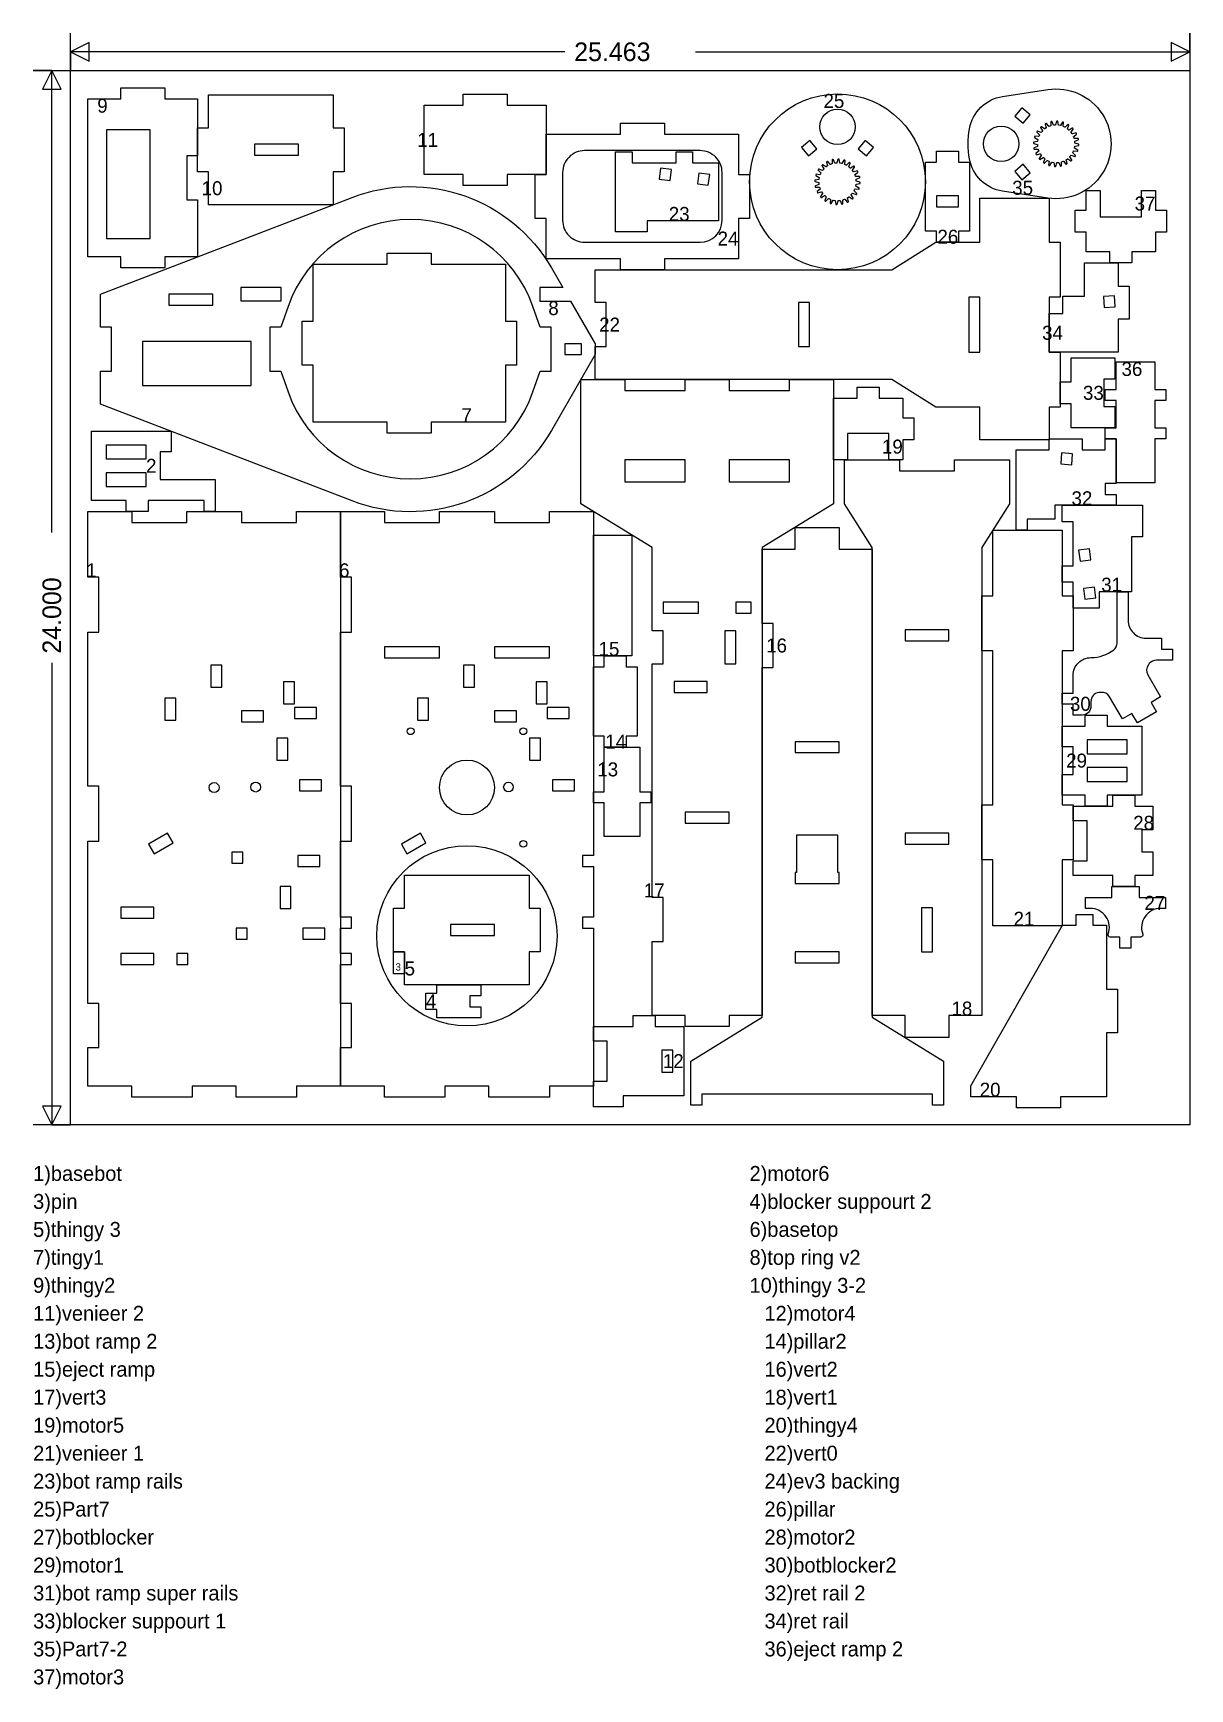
# Model space of a CAD drawing. Extents: x -0.8 to 25.5, y -12.8 to 24.8.
import ezdxf

# ---------------------------------------------------------------- set-up
doc = ezdxf.new("R2010")
doc.units = 0
doc.layers.get('0').update_dxf_attribs({"color": 1, "linetype": 'CONTINUOUS'})
doc.layers.add('251', color=251, linetype='CONTINUOUS')

msp = doc.modelspace()

# ---------------------------------------------------------------- linework, layer by layer
at = {"color": 7}
for points in [[(0.3937, 23.3563), (1.1437, 23.3563), (1.1437, 23.6063), (2.1437, 23.6063), (2.1437, 23.3563), (2.8937, 23.3563), (2.8937, 22.0563), (2.6437, 22.0563), (2.6437, 21.0563), (2.8937, 21.0563), (2.8937, 19.7563), (2.1437, 19.7563), (2.1437, 19.5063), (1.1437, 19.5063), (1.1437, 19.7563), (0.3937, 19.7563)], [(3.1437, 20.9442), (3.1437, 21.6942), (2.8937, 21.6942), (2.8937, 22.6942), (3.1437, 22.6942), (3.1437, 23.4442), (5.9783, 23.4442), (5.9783, 22.6942), (6.2283, 22.6942), (6.2283, 21.6942), (5.9783, 21.6942), (5.9783, 20.9442)], [(8.0484, 21.6317), (8.0484, 23.2065), (8.9341, 23.2065), (8.9341, 23.4565), (9.9341, 23.4565), (9.9341, 23.2065), (10.8198, 23.2065), (10.8198, 21.6317), (9.9341, 21.6317), (9.9341, 21.3817), (8.9341, 21.3817), (8.9341, 21.6317)], [(21.4791, 22.9567), (21.6706, 22.796), (21.8313, 22.9876), (21.6398, 23.1483)], [(1.8129, 22.6513), (0.8209, 22.6513), (0.8209, 20.178), (1.8129, 20.178)], [(15.1978, 20.6317), (15.1978, 19.7144), (13.5088, 19.7144), (13.5088, 19.4644), (12.5088, 19.4644), (12.5088, 19.7144), (10.8198, 19.7144), (10.8198, 20.6317), (10.5698, 20.6317), (10.5698, 21.6317), (10.8198, 21.6317), (10.8198, 22.549), (12.5088, 22.549), (12.5088, 22.799), (13.5088, 22.799), (13.5088, 22.549), (15.1978, 22.549), (15.1978, 21.6317), (15.4478, 21.6317), (15.4478, 20.6317)], [(5.186, 22.0692), (5.186, 22.3192), (4.186, 22.3192), (4.186, 22.0692)], [(16.6289, 22.2458), (16.7896, 22.0543), (16.9811, 22.215), (16.8204, 22.4065)], [(18.2667, 22.2458), (18.0752, 22.4065), (17.9145, 22.215), (18.106, 22.0543)], [(14.7413, 20.5743), (13.1163, 20.5743), (13.1163, 20.3233), (12.4007, 20.3233), (12.4007, 22.1481), (12.7757, 22.1481), (12.7757, 21.8981), (13.7757, 21.8981), (13.7757, 22.1481), (14.1507, 22.1481), (14.1507, 21.8981), (14.7413, 21.8981)], [(20.1978, 20.3394), (20.1978, 20.0894), (19.6978, 20.0894), (19.6978, 20.3394), (19.4478, 20.3394), (19.4478, 21.9142), (19.6978, 21.9142), (19.6978, 22.1642), (20.1978, 22.1642), (20.1978, 21.9142), (20.4478, 21.9142), (20.4478, 20.3394)], [(21.8313, 21.6712), (21.6706, 21.8627), (21.4791, 21.702), (21.6398, 21.5105)], [(13.6721, 21.7424), (13.4241, 21.7736), (13.3929, 21.5255), (13.641, 21.4944)], [(14.5403, 21.6334), (14.2923, 21.6646), (14.2611, 21.4165), (14.5092, 21.3854)], [(19.6978, 21.1465), (19.6978, 20.8965), (20.1978, 20.8965), (20.1978, 21.1465)], [(24.3656, 20.6711), (24.3656, 21.2695), (24.6805, 21.2695), (24.6805, 20.8187), (24.9305, 20.8187), (24.9305, 20.3187), (24.6805, 20.3187), (24.6805, 19.8679), (24.1431, 19.8679), (24.1431, 19.6179), (23.6432, 19.6179), (23.6432, 19.8679), (23.1057, 19.8679), (23.1057, 20.3187), (22.8557, 20.3187), (22.8557, 20.8187), (23.1057, 20.8187), (23.1057, 21.2695), (23.4207, 21.2695), (23.4207, 20.6711)], [(12.1858, 17.7144), (12.1858, 18.7144), (11.9358, 18.7144), (11.9358, 19.4644), (18.6858, 19.4644), (19.6858, 20.0894), (20.6858, 20.0894), (20.6858, 21.0894), (22.2606, 21.0894), (22.2606, 20.0894), (22.5106, 20.0894), (22.5106, 18.8394), (22.2606, 18.8394), (22.2606, 17.5894), (22.5106, 17.5894), (22.5106, 16.3394), (22.2606, 16.3394), (22.2606, 15.5894), (20.6858, 15.5894), (20.6858, 16.3394), (19.6858, 16.3394), (18.6858, 16.9644), (11.9358, 16.9644), (11.9358, 17.7144)], [(9.8966, 15.9926), (8.2076, 15.9926), (8.2076, 15.7426), (7.2076, 15.7426), (7.2076, 15.9926), (5.5186, 15.9926), (5.5186, 17.2926), (5.2686, 17.2926), (5.2686, 18.2926), (5.5186, 18.2926), (5.5186, 19.5926), (7.2076, 19.5926), (7.2076, 19.8426), (8.2076, 19.8426), (8.2076, 19.5926), (9.8966, 19.5926), (9.8966, 18.2926), (10.1466, 18.2926), (10.1466, 17.2926), (9.8966, 17.2926)], [(22.2606, 17.5894), (22.2606, 18.4672), (22.5736, 18.4672), (22.5736, 18.8609), (23.0677, 18.8609), (23.0677, 19.6179), (23.8354, 19.6179), (23.8354, 19.0894), (24.0854, 19.0894), (24.0854, 18.3394), (23.8354, 18.3394), (23.8354, 17.5894)], [(3.2358, 18.9061), (2.2358, 18.9061), (2.2358, 18.6561), (3.2358, 18.6561)], [(3.8749, 19.0606), (3.8749, 18.7535), (4.7962, 18.7535), (4.7962, 19.0606)], [(23.747, 18.8705), (23.4976, 18.8531), (23.5151, 18.6037), (23.7645, 18.6211)], [(16.8138, 17.7144), (16.8138, 18.7144), (16.5638, 18.7144), (16.5638, 17.7144)], [(20.6858, 17.5894), (20.6858, 18.8394), (20.4358, 18.8394), (20.4358, 17.5894)], [(1.6386, 16.8292), (4.1141, 16.8292), (4.1141, 17.8309), (1.6386, 17.8309)], [(11.6233, 17.7811), (11.2483, 17.7811), (11.2483, 17.5311), (11.6233, 17.5311)], [(23.5086, 16.9751), (23.5086, 16.3501), (23.7586, 16.3501), (23.7586, 15.8644), (22.7606, 15.8644), (22.7606, 16.4126), (22.5106, 16.4126), (22.5106, 16.9126), (22.7606, 16.9126), (22.7606, 17.4609), (23.7586, 17.4609), (23.7586, 16.9751)], [(23.7891, 17.3644), (24.6641, 17.3644), (24.6641, 16.7394), (24.9141, 16.7394), (24.9141, 16.4894), (24.6641, 16.4894), (24.6641, 15.8644), (24.9141, 15.8644), (24.9141, 15.6144), (24.6641, 15.6144), (24.6641, 14.6144), (23.7891, 14.6144), (23.7891, 15.6144), (23.5391, 15.6144), (23.5391, 15.8644), (23.7891, 15.8644), (23.7891, 16.4894), (23.5391, 16.4894), (23.5391, 16.7394), (23.7891, 16.7394)], [(13.4837, 5.1786), (13.2337, 5.1786), (13.2337, 10.4969), (13.4837, 10.4969), (13.4837, 11.2469), (13.2337, 11.2469), (13.2337, 13.1396), (11.6087, 14.1396), (11.6087, 16.9644), (12.6087, 16.9644), (12.6087, 16.7144), (13.9837, 16.7144), (13.9837, 16.9644), (14.9837, 16.9644), (14.9837, 16.7144), (16.3587, 16.7144), (16.3587, 16.9644), (17.3587, 16.9644), (17.3587, 14.1396), (15.7337, 13.1396), (15.7337, 2.4896), (14.9837, 2.4896), (14.9837, 2.2396), (13.9837, 2.2396), (13.9837, 2.4896), (13.2337, 2.4896), (13.2337, 4.1786), (13.4837, 4.1786)], [(18.6185, 15.1396), (18.6185, 15.738), (17.6737, 15.738), (17.6737, 15.1396), (17.3587, 15.1396), (17.3587, 16.5412), (17.8961, 16.5412), (17.8961, 16.7912), (18.3961, 16.7912), (18.3961, 16.5412), (18.9335, 16.5412), (18.9335, 16.0904), (19.1835, 16.0904), (19.1835, 15.5904), (18.9335, 15.5904), (18.9335, 15.1396)], [(2.0382, 15.3166), (2.0382, 14.6867), (3.2882, 14.6867), (3.2882, 13.9642), (3.0382, 13.9642), (3.0382, 14.2142), (1.7665, 14.2142), (1.7665, 13.9642), (1.2665, 13.9642), (1.2665, 14.2142), (0.4791, 14.2142), (0.4791, 15.789), (2.2882, 15.789), (2.2882, 15.3166)], [(0.8098, 15.4741), (0.8098, 15.1591), (1.7232, 15.1591), (1.7232, 15.4741)], [(23.7891, 14.1026), (22.3884, 14.1026), (22.3884, 13.7896), (21.7606, 13.7896), (21.7606, 13.5396), (21.5106, 13.5396), (21.5106, 15.3644), (22.2606, 15.3644), (22.2606, 15.6144), (23.0106, 15.6144), (23.0106, 15.3644), (23.5391, 15.3644), (23.5391, 15.6144), (23.7891, 15.6144), (23.7891, 14.5967), (23.5391, 14.5967), (23.5391, 14.3467), (23.7891, 14.3467)], [(12.6087, 15.1396), (12.6087, 14.6396), (13.9837, 14.6396), (13.9837, 15.1396)], [(14.9837, 15.1396), (14.9837, 14.6396), (16.3587, 14.6396), (16.3587, 15.1396)], [(20.7337, 2.4896), (19.9837, 2.4896), (19.9837, 1.9896), (18.9837, 1.9896), (18.9837, 2.4896), (18.2337, 2.4896), (18.2337, 13.1396), (17.6087, 14.1396), (17.6087, 15.1396), (18.8587, 15.1396), (18.8587, 14.8896), (20.1087, 14.8896), (20.1087, 15.1396), (21.3587, 15.1396), (21.3587, 14.1396), (20.7337, 13.1396)], [(22.7743, 15.0266), (22.7917, 15.276), (22.5423, 15.2935), (22.5249, 15.0441)], [(0.8098, 14.5292), (1.7232, 14.5292), (1.7232, 14.8441), (0.8098, 14.8441)], [(0.6437, 12.4642), (0.3937, 12.4642), (0.3937, 13.9642), (1.3937, 13.9642), (1.3937, 13.7142), (2.6437, 13.7142), (2.6437, 13.9642), (3.8937, 13.9642), (3.8937, 13.7142), (5.1437, 13.7142), (5.1437, 13.9642), (6.1437, 13.9642), (6.1437, 0.8796), (5.1437, 0.8796), (5.1437, 0.6296), (3.7687, 0.6296), (3.7687, 0.8796), (2.7687, 0.8796), (2.7687, 0.6296), (1.3937, 0.6296), (1.3937, 0.8796), (0.3937, 0.8796), (0.3937, 1.7653), (0.6437, 1.7653), (0.6437, 2.7653), (0.3937, 2.7653), (0.3937, 6.4581), (0.6437, 6.4581), (0.6437, 7.7081), (0.3937, 7.7081), (0.3937, 11.2142), (0.6437, 11.2142)], [(6.3937, 12.4642), (6.1437, 12.4642), (6.1437, 13.9642), (7.1437, 13.9642), (7.1437, 13.7142), (8.3937, 13.7142), (8.3937, 13.9642), (9.6437, 13.9642), (9.6437, 13.7142), (10.8937, 13.7142), (10.8937, 13.9642), (11.8937, 13.9642), (11.8937, 6.1294), (11.6437, 6.1294), (11.6437, 5.8794), (11.8937, 5.8794), (11.8937, 4.7296), (11.6437, 4.7296), (11.6437, 4.4796), (11.8937, 4.4796), (11.8937, 0.8796), (10.8937, 0.8796), (10.8937, 0.6296), (9.5187, 0.6296), (9.5187, 0.8796), (8.5187, 0.8796), (8.5187, 0.6296), (7.1437, 0.6296), (7.1437, 0.8796), (6.1437, 0.8796), (6.1437, 1.7653), (6.3937, 1.7653), (6.3937, 2.7653), (6.1437, 2.7653), (6.1437, 3.651), (6.3937, 3.651), (6.3937, 3.901), (6.1437, 3.901), (6.1437, 4.4796), (6.3937, 4.4796), (6.3937, 4.7296), (6.1437, 4.7296), (6.1437, 6.4581), (6.3937, 6.4581), (6.3937, 7.7081), (6.1437, 7.7081), (6.1437, 11.2142), (6.3937, 11.2142)], [(24.1323, 12.137), (23.3991, 12.137), (23.3991, 11.762), (22.8085, 11.762), (22.8085, 12.3526), (22.5585, 12.3526), (22.5585, 12.7276), (22.8085, 12.7276), (22.8085, 13.7276), (22.5585, 13.7276), (22.5585, 14.1026), (24.3833, 14.1026), (24.3833, 13.387), (24.1323, 13.387)], [(15.9837, 10.4122), (15.9837, 11.4122), (15.7337, 11.4122), (15.7337, 13.1011), (16.4837, 13.1011), (16.4837, 13.6011), (17.4837, 13.6011), (17.4837, 13.1011), (18.2337, 13.1011), (18.2337, 2.4511), (19.8587, 1.4511), (19.8587, 0.4511), (19.6087, 0.4511), (19.6087, 0.7011), (14.3587, 0.7011), (14.3587, 0.4511), (14.1087, 0.4511), (14.1087, 1.4511), (15.7337, 2.4511), (15.7337, 10.4122)], [(12.7687, 10.6758), (11.8937, 10.6758), (11.8937, 13.4258), (12.7687, 13.4258)], [(22.5585, 4.5335), (20.9837, 4.5335), (20.9837, 6.0335), (20.7337, 6.0335), (20.7337, 7.2835), (20.9837, 7.2835), (20.9837, 10.7896), (20.7337, 10.7896), (20.7337, 12.0396), (20.9837, 12.0396), (20.9837, 13.5396), (22.5585, 13.5396), (22.5585, 12.0396), (22.8085, 12.0396), (22.8085, 10.7896), (22.5585, 10.7896), (22.5585, 7.2835), (22.8085, 7.2835), (22.8085, 6.0335), (22.5585, 6.0335)], [(23.1811, 13.1104), (22.9331, 13.0792), (22.9642, 12.8312), (23.2122, 12.8623)], [(23.2901, 12.2422), (23.042, 12.211), (23.0732, 11.963), (23.3212, 11.9941)], [(14.2869, 11.6514), (14.2869, 11.9014), (13.4837, 11.9014), (13.4837, 11.6514)], [(15.1353, 11.9014), (15.1353, 11.6514), (15.4837, 11.6514), (15.4837, 11.9014)], [(14.8853, 11.2469), (14.8853, 10.4969), (15.1353, 10.4969), (15.1353, 11.2469)], [(18.9837, 11.2675), (18.9837, 11.0175), (19.9837, 11.0175), (19.9837, 11.2675)], [(8.3937, 10.8796), (7.1437, 10.8796), (7.1437, 10.6296), (8.3937, 10.6296)], [(10.8937, 10.8796), (9.6437, 10.8796), (9.6437, 10.6296), (10.8937, 10.6296)], [(12.6437, 8.8509), (12.6437, 8.6009), (12.1437, 8.6009), (12.1437, 8.8509), (11.8937, 8.8509), (11.8937, 10.4258), (12.1437, 10.4258), (12.1437, 10.6758), (12.6437, 10.6758), (12.6437, 10.4258), (12.8937, 10.4258), (12.8937, 8.8509)], [(3.4419, 10.465), (3.1919, 10.465), (3.1919, 9.965), (3.4419, 9.965)], [(9.1919, 10.465), (8.9419, 10.465), (8.9419, 9.965), (9.1919, 9.965)], [(4.8435, 9.5821), (5.0935, 9.5821), (5.0935, 10.0821), (4.8435, 10.0821)], [(10.5935, 9.5821), (10.8435, 9.5821), (10.8435, 10.0821), (10.5935, 10.0821)], [(13.7337, 10.0923), (13.7337, 9.8424), (14.4837, 9.8424), (14.4837, 10.0923)], [(2.3937, 9.7142), (2.1437, 9.7142), (2.1437, 9.2142), (2.3937, 9.2142)], [(4.3927, 9.4276), (3.8927, 9.4276), (3.8927, 9.1776), (4.3927, 9.1776)], [(5.0963, 9.5044), (5.0963, 9.2544), (5.5963, 9.2544), (5.5963, 9.5044)], [(8.1437, 9.7142), (7.8937, 9.7142), (7.8937, 9.2142), (8.1437, 9.2142)], [(10.1427, 9.4276), (9.6427, 9.4276), (9.6427, 9.1776), (10.1427, 9.1776)], [(11.3463, 9.5044), (10.8463, 9.5044), (10.8463, 9.2544), (11.3463, 9.2544)], [(22.8085, 7.9776), (22.8085, 8.6075), (22.5585, 8.6075), (22.5585, 9.0799), (23.0802, 9.0799), (23.0802, 9.3299), (23.5802, 9.3299), (23.5802, 9.0799), (24.3676, 9.0799), (24.3676, 7.5051), (23.5802, 7.5051), (23.5802, 7.2551), (23.0802, 7.2551), (23.0802, 7.5051), (22.5585, 7.5051), (22.5585, 7.9776)], [(4.6917, 8.3036), (4.9417, 8.3036), (4.9417, 8.8036), (4.6917, 8.8036)], [(10.6917, 8.8036), (10.4417, 8.8036), (10.4417, 8.3036), (10.6917, 8.3036)], [(17.4837, 8.7232), (16.4837, 8.7232), (16.4837, 8.4732), (17.4837, 8.4732)], [(24.0369, 8.45), (24.0369, 8.765), (23.1235, 8.765), (23.1235, 8.45)], [(12.1437, 7.5842), (12.1437, 8.6009), (12.9508, 8.6009), (12.9508, 7.5842), (13.2008, 7.5842), (13.2008, 7.3342), (12.9508, 7.3342), (12.9508, 6.5675), (12.1437, 6.5675), (12.1437, 7.3342), (11.8937, 7.3342), (11.8937, 7.5842)], [(23.1235, 7.8201), (24.0369, 7.8201), (24.0369, 8.1351), (23.1235, 8.1351)], [(5.7134, 7.8528), (5.2134, 7.8528), (5.2134, 7.6028), (5.7134, 7.6028)], [(11.4634, 7.8528), (10.9634, 7.8528), (10.9634, 7.6028), (11.4634, 7.6028)], [(24.6176, 6.7177), (24.3676, 6.7177), (24.3676, 6.2177), (24.6176, 6.2177), (24.6176, 5.6803), (24.213, 5.6803), (24.213, 5.4303), (23.713, 5.4303), (23.713, 5.6803), (22.8085, 5.6803), (22.8085, 6.011), (23.1235, 6.011), (23.1235, 6.9244), (22.8085, 6.9244), (22.8085, 7.2551), (23.713, 7.2551), (23.713, 7.5051), (24.213, 7.5051), (24.213, 7.2551), (24.6176, 7.2551)], [(13.9837, 7.1175), (13.9837, 6.8675), (14.9837, 6.8675), (14.9837, 7.1175)], [(2.2102, 6.6379), (1.7772, 6.3879), (1.9022, 6.1714), (2.3352, 6.4214)], [(7.5272, 6.3879), (7.6522, 6.1714), (8.0852, 6.4214), (7.9602, 6.6379)], [(17.4837, 5.7484), (17.4561, 5.7484), (17.4561, 6.5988), (16.5113, 6.5988), (16.5113, 5.7484), (16.4837, 5.7484), (16.4837, 5.4984), (17.4837, 5.4984)], [(18.9837, 6.6396), (18.9837, 6.3896), (19.9837, 6.3896), (19.9837, 6.6396)], [(3.6722, 5.9581), (3.9222, 5.9581), (3.9222, 6.2081), (3.6722, 6.2081)], [(5.1713, 5.8794), (5.6713, 5.8794), (5.6713, 6.1294), (5.1713, 6.1294)], [(7.6014, 3.1876), (7.6014, 3.9376), (7.3514, 3.9376), (7.3514, 4.9376), (7.6014, 4.9376), (7.6014, 5.6876), (10.436, 5.6876), (10.436, 4.9376), (10.686, 4.9376), (10.686, 3.9376), (10.436, 3.9376), (10.436, 3.1876)], [(4.7667, 4.9286), (5.0167, 4.9286), (5.0167, 5.4286), (4.7667, 5.4286)], [(1.8937, 4.9581), (1.1437, 4.9581), (1.1437, 4.7081), (1.8937, 4.7081)], [(19.6087, 3.9396), (19.6087, 4.9396), (19.3587, 4.9396), (19.3587, 3.9396)], [(9.6437, 4.3126), (9.6437, 4.5626), (8.6437, 4.5626), (8.6437, 4.3126)], [(21.522, 0.6437), (20.4797, 0.6437), (20.4797, 0.8937), (22.5643, 4.5437), (22.8768, 4.5437), (22.8768, 4.7937), (23.2518, 4.7937), (23.2518, 4.5437), (23.5643, 4.5437), (23.5643, 3.0937), (23.8143, 3.0937), (23.8143, 2.0937), (23.5643, 2.0937), (23.5643, 0.6437), (22.522, 0.6437), (22.522, 0.3937), (21.522, 0.3937)], [(4.0167, 4.4778), (3.7667, 4.4778), (3.7667, 4.2278), (4.0167, 4.2278)], [(5.2884, 4.2278), (5.7884, 4.2278), (5.7884, 4.4778), (5.2884, 4.4778)], [(1.1437, 3.651), (1.8937, 3.651), (1.8937, 3.901), (1.1437, 3.901)], [(2.4222, 3.651), (2.6722, 3.651), (2.6722, 3.901), (2.4222, 3.901)], [(7.6014, 3.4376), (7.3514, 3.4376), (7.3514, 3.9376), (7.6014, 3.9376)], [(17.4837, 3.9393), (16.4837, 3.9393), (16.4837, 3.6893), (17.4837, 3.6893)], [(8.0856, 2.6251), (8.0856, 3.0001), (8.3356, 3.0001), (8.3356, 3.1876), (9.3336, 3.1876), (9.3336, 2.9376), (9.0836, 2.9376), (9.0836, 2.6876), (9.3336, 2.6876), (9.3336, 2.4376), (8.3356, 2.4376), (8.3356, 2.6251)], [(13.9528, 2.2396), (13.9528, 0.6648), (12.5758, 0.6648), (12.5758, 0.4148), (11.8937, 0.4148), (11.8937, 0.9955), (12.2087, 0.9955), (12.2087, 1.9089), (11.8937, 1.9089), (11.8937, 2.2396), (12.7982, 2.2396), (12.7982, 2.4896), (13.2982, 2.4896), (13.2982, 2.2396)], [(13.4528, 1.2022), (13.7028, 1.2022), (13.7028, 1.7022), (13.4528, 1.7022)]]:
    msp.add_lwpolyline(points, close=True, dxfattribs=at)
for points in [[(22.2325, 21.0937), (21.2017, 21.2511, -0.3222538), (20.4508, 21.9865, -0.0863528), (20.4508, 22.6722, -0.3222542), (21.2017, 23.4076), (22.2325, 23.565, -1.1642956), (22.2325, 21.0937)], [(22.7645, 21.9418), (22.774, 21.9504, 0.3175736), (22.7763, 21.9615), (22.7353, 22.0325, -0.371825), (22.7356, 22.0402), (22.7582, 22.0669, -0.3716902), (22.7658, 22.0684), (22.8425, 22.0397, 0.317521), (22.8531, 22.0439), (22.86, 22.0546, 0.3174833), (22.8594, 22.0659), (22.8015, 22.1239, -0.3719768), (22.7998, 22.1314), (22.8147, 22.163, -0.3716394), (22.8216, 22.1665), (22.9031, 22.1586, 0.317526), (22.9123, 22.1654), (22.9162, 22.1775, 0.3175216), (22.9127, 22.1883), (22.8417, 22.2293, -0.371729), (22.8381, 22.2361), (22.8443, 22.2705, -0.3717752), (22.8501, 22.2757), (22.9309, 22.2892, 0.317573), (22.938, 22.298), (22.9386, 22.3108, 0.3174468), (22.9324, 22.3203), (22.8533, 22.3415, -0.3717337), (22.848, 22.3472), (22.8451, 22.3821, -0.3718392), (22.8494, 22.3885), (22.9239, 22.4225, 0.3175688), (22.9285, 22.4329), (22.9258, 22.4453, 0.3175493), (22.9173, 22.4529), (22.8354, 22.4529, -0.3718385), (22.8289, 22.457), (22.817, 22.49, -0.3718205), (22.8195, 22.4973), (22.8827, 22.5494, 0.317523), (22.8844, 22.5606), (22.8786, 22.572, 0.317491), (22.8684, 22.5771), (22.7893, 22.5559, -0.3715793), (22.7819, 22.5582), (22.762, 22.5869, -0.3718517), (22.7624, 22.5947), (22.81, 22.6613, 0.3176334), (22.8088, 22.6726), (22.8002, 22.6821, 0.3175247), (22.7891, 22.6844), (22.7181, 22.6435, -0.3718296), (22.7104, 22.6438), (22.6837, 22.6664, -0.3717034), (22.6822, 22.6739), (22.7109, 22.7507, 0.3175838), (22.7067, 22.7612), (22.696, 22.7682, 0.3175117), (22.6846, 22.7675), (22.6267, 22.7096, -0.371833), (22.6192, 22.7079), (22.5875, 22.7228, -0.3719207), (22.5841, 22.7297), (22.592, 22.8113, 0.317526), (22.5852, 22.8204), (22.5731, 22.8243, 0.3174395), (22.5623, 22.8208), (22.5213, 22.7498, -0.3715669), (22.5145, 22.7462), (22.48, 22.7525, -0.3716855), (22.4749, 22.7582), (22.4614, 22.839, 0.3174833), (22.4525, 22.8461), (22.4398, 22.8467, 0.3174964), (22.4303, 22.8405), (22.4091, 22.7614, -0.3719916), (22.4034, 22.7562), (22.3685, 22.7533, -0.3719025), (22.3621, 22.7575), (22.3281, 22.8321, 0.3175581), (22.3177, 22.8366), (22.3052, 22.8339, 0.3175035), (22.2977, 22.8255), (22.2977, 22.7435, -0.3717369), (22.2935, 22.737), (22.2606, 22.7252, -0.3717066), (22.2533, 22.7276), (22.2012, 22.7908, 0.3174621), (22.19, 22.7926), (22.1786, 22.7867, 0.317491), (22.1735, 22.7766), (22.1947, 22.6974, -0.3717732), (22.1924, 22.6901), (22.1636, 22.6701, -0.3716679), (22.1559, 22.6706), (22.0893, 22.7182, 0.3175368), (22.078, 22.7169), (22.0685, 22.7083, 0.3175736), (22.0662, 22.6972), (22.1071, 22.6263, -0.3719496), (22.1068, 22.6185), (22.0842, 22.5918, -0.3717762), (22.0767, 22.5903), (21.9999, 22.619, 0.3174247), (21.9894, 22.6149), (21.9824, 22.6041, 0.3175117), (21.9831, 22.5928), (22.041, 22.5348, -0.3718956), (22.0427, 22.5273), (22.0278, 22.4957, -0.3717819), (22.0209, 22.4922), (21.9393, 22.5001, 0.317526), (21.9302, 22.4934), (21.9263, 22.4812, 0.3174395), (21.9298, 22.4704), (22.0008, 22.4294, -0.3718352), (22.0044, 22.4226), (21.9981, 22.3882, -0.3716841), (21.9924, 22.383), (21.9116, 22.3695, 0.3174833), (21.9045, 22.3607), (21.9038, 22.3479, 0.3175497), (21.91, 22.3384), (21.9892, 22.3172, -0.3717337), (21.9944, 22.3115), (21.9973, 22.2767, -0.3719025), (21.9931, 22.2702), (21.9185, 22.2363, 0.3175688), (21.914, 22.2259), (21.9167, 22.2134, 0.3175153), (21.9251, 22.2058), (22.0071, 22.2058, -0.3718146), (22.0136, 22.2017), (22.0254, 22.1687, -0.3717066), (22.023, 22.1614), (21.9597, 22.1093, 0.3174621), (21.958, 22.0981), (21.9639, 22.0867, 0.3174439), (21.974, 22.0816), (22.0532, 22.1028, -0.3717662), (22.0605, 22.1005), (22.0805, 22.0718, -0.3717877), (22.08, 22.0641), (22.0324, 21.9974, 0.3174969), (22.0337, 21.9861), (22.0423, 21.9766, 0.3176212), (22.0534, 21.9743), (22.1243, 22.0153, -0.371825), (22.132, 22.015), (22.1588, 21.9924, -0.3718322), (22.1603, 21.9848), (22.1316, 21.9081, 0.3175911), (22.1357, 21.8975), (22.1465, 21.8906, 0.3175448), (22.1578, 21.8912), (22.2158, 21.9491, -0.3716614), (22.2233, 21.9508), (22.2549, 21.9359, -0.3718316), (22.2584, 21.929), (22.2505, 21.8474, 0.317526), (22.2572, 21.8383), (22.2694, 21.8344, 0.3174631), (22.2802, 21.8379), (22.3212, 21.9089, -0.3718912), (22.328, 21.9125), (22.3624, 21.9063, -0.3716841), (22.3675, 21.9005), (22.381, 21.8197, 0.3175249), (22.3899, 21.8126), (22.4027, 21.812, 0.3175853), (22.4122, 21.8182), (22.4334, 21.8973, -0.3718218), (22.4391, 21.9026), (22.4739, 21.9055, -0.371814), (22.4804, 21.9012), (22.5143, 21.8266, 0.3175935), (22.5247, 21.8221), (22.5372, 21.8248, 0.3175493), (22.5448, 21.8333), (22.5448, 21.9152, -0.3718146), (22.5489, 21.9217), (22.5818, 21.9335, -0.3718556), (22.5892, 21.9311), (22.6413, 21.8679, 0.317523), (22.6525, 21.8662), (22.6639, 21.872, 0.3174987), (22.669, 21.8821), (22.6478, 21.9613, -0.3717308), (22.6501, 21.9687), (22.6788, 21.9886, -0.3718517), (22.6865, 21.9881), (22.7532, 21.9405, 0.3174575), (22.7645, 21.9418)], [(11.6948, 20.0894), (14.3228, 20.0894, 0.414213), (14.8228, 20.5894), (14.8228, 21.674, 0.4142136), (14.3228, 22.174), (11.6948, 22.174, 0.4142147), (11.1948, 21.674), (11.1948, 20.5894, 0.4142141), (11.6948, 20.0894)], [(17.0602, 21.1211), (17.0688, 21.1117, 0.3174645), (17.0799, 21.1093), (17.1509, 21.1503, -0.371825), (17.1586, 21.15), (17.1853, 21.1274, -0.3717762), (17.1869, 21.1198), (17.1581, 21.0431, 0.3175265), (17.1623, 21.0325), (17.173, 21.0256, 0.3175414), (17.1844, 21.0262), (17.2423, 21.0842, -0.371833), (17.2498, 21.0859), (17.2815, 21.0709, -0.3716394), (17.2849, 21.064), (17.2771, 20.9825, 0.3174879), (17.2838, 20.9733), (17.296, 20.9694, 0.3175726), (17.3068, 20.973), (17.3477, 21.0439, -0.3716395), (17.3545, 21.0475), (17.389, 21.0413, -0.3717766), (17.3941, 21.0355), (17.4076, 20.9547, 0.3174962), (17.4165, 20.9476), (17.4292, 20.947, 0.3175337), (17.4388, 20.9532), (17.46, 21.0324, -0.3717305), (17.4656, 21.0376), (17.5005, 21.0405, -0.3717889), (17.5069, 21.0363), (17.5409, 20.9617, 0.3175412), (17.5513, 20.9571), (17.5638, 20.9598, 0.3174925), (17.5714, 20.9683), (17.5714, 21.0502, -0.3717369), (17.5755, 21.0568), (17.6084, 21.0686, -0.3718205), (17.6157, 21.0661), (17.6678, 21.0029, 0.3175707), (17.6791, 21.0012), (17.6904, 21.0071, 0.3175459), (17.6956, 21.0172), (17.6743, 21.0963, -0.3718866), (17.6766, 21.1037), (17.7054, 21.1236, -0.3718447), (17.7131, 21.1232), (17.7798, 21.0756, 0.3175798), (17.7911, 21.0768), (17.8005, 21.0854, 0.3175247), (17.8029, 21.0965), (17.7619, 21.1675, -0.3718915), (17.7622, 21.1752), (17.7848, 21.2019, -0.3717034), (17.7924, 21.2035), (17.8691, 21.1748, 0.3176356), (17.8797, 21.1789), (17.8866, 21.1896, 0.3175414), (17.886, 21.201), (17.828, 21.2589, -0.371833), (17.8263, 21.2664), (17.8412, 21.2981, -0.3718668), (17.8481, 21.3015), (17.9297, 21.2937, 0.317526), (17.9388, 21.3004), (17.9427, 21.3126, 0.317498), (17.9392, 21.3234), (17.8683, 21.3643, -0.371673), (17.8647, 21.3712), (17.8709, 21.4056, -0.3716079), (17.8766, 21.4107), (17.9575, 21.4242, 0.3175346), (17.9646, 21.4331), (17.9652, 21.4458, 0.3175816), (17.959, 21.4554), (17.8798, 21.4766, -0.3718255), (17.8746, 21.4822), (17.8717, 21.5171, -0.3719144), (17.8759, 21.5235), (17.9505, 21.5575, 0.3175646), (17.9551, 21.5679), (17.9523, 21.5804, 0.3175035), (17.9439, 21.588), (17.862, 21.588, -0.3717369), (17.8554, 21.5921), (17.8436, 21.625, -0.3718934), (17.846, 21.6323), (17.9093, 21.6844, 0.3175268), (17.911, 21.6957), (17.9051, 21.707, 0.3174966), (17.895, 21.7122), (17.8159, 21.691, -0.3716098), (17.8085, 21.6932), (17.7885, 21.722, -0.3719076), (17.789, 21.7297), (17.8366, 21.7964, 0.3175368), (17.8353, 21.8077), (17.8268, 21.8171, 0.3174043), (17.8156, 21.8195), (17.7447, 21.7785, -0.3718778), (17.737, 21.7788), (17.7103, 21.8014, -0.3718452), (17.7087, 21.809), (17.7374, 21.8857, 0.3175265), (17.7333, 21.8963), (17.7225, 21.9032, 0.3175117), (17.7112, 21.9026), (17.6533, 21.8446, -0.3719768), (17.6457, 21.8429), (17.6141, 21.8579, -0.3717595), (17.6106, 21.8648), (17.6185, 21.9463, 0.3174514), (17.6118, 21.9555), (17.5996, 21.9594, 0.3174713), (17.5888, 21.9558), (17.5479, 21.8849, -0.3719079), (17.541, 21.8813), (17.5066, 21.8875, -0.3716968), (17.5015, 21.8933), (17.488, 21.9741, 0.3174833), (17.4791, 21.9812), (17.4663, 21.9818, 0.3175497), (17.4568, 21.9756), (17.4356, 21.8964, -0.3716419), (17.43, 21.8912), (17.3951, 21.8883, -0.3719025), (17.3886, 21.8925), (17.3547, 21.9671, 0.3175935), (17.3443, 21.9717), (17.3318, 21.969, 0.3176022), (17.3242, 21.9605), (17.3242, 21.8786, -0.3717369), (17.3201, 21.872), (17.2872, 21.8602, -0.3717066), (17.2798, 21.8626), (17.2278, 21.9259, 0.3174621), (17.2165, 21.9276), (17.2052, 21.9217, 0.3175459), (17.2, 21.9116), (17.2212, 21.8325, -0.3718866), (17.219, 21.8251), (17.1902, 21.8052, -0.3717877), (17.1825, 21.8056), (17.1158, 21.8532, 0.3175581), (17.1045, 21.852), (17.0951, 21.8434, 0.3175609), (17.0927, 21.8322), (17.1337, 21.7613, -0.3718869), (17.1334, 21.7536), (17.1108, 21.7269, -0.3717762), (17.1032, 21.7253), (17.0265, 21.754, 0.3176135), (17.0159, 21.7499), (17.009, 21.7392, 0.3175765), (17.0096, 21.7278), (17.0675, 21.6699, -0.3719768), (17.0693, 21.6624), (17.0543, 21.6307, -0.3717595), (17.0474, 21.6272), (16.9659, 21.6351, 0.317526), (16.9567, 21.6284), (16.9528, 21.6162, 0.317498), (16.9564, 21.6054), (17.0273, 21.5645, -0.3718145), (17.0309, 21.5576), (17.0247, 21.5232, -0.371776), (17.0189, 21.5181), (16.9381, 21.5046, 0.3175218), (16.931, 21.4957), (16.9304, 21.4829, 0.3175497), (16.9366, 21.4734), (17.0158, 21.4522, -0.371825), (17.021, 21.4466), (17.0239, 21.4117, -0.3719144), (17.0196, 21.4053), (16.9451, 21.3713, 0.317537), (16.9405, 21.3609), (16.9432, 21.3484, 0.3175035), (16.9517, 21.3408), (17.0336, 21.3408, -0.3719055), (17.0402, 21.3367), (17.052, 21.3038, -0.3718145), (17.0495, 21.2965), (16.9863, 21.2444, 0.317466), (16.9846, 21.2331), (16.9904, 21.2218, 0.3175536), (17.0006, 21.2166), (17.0797, 21.2378, -0.3717662), (17.0871, 21.2356), (17.107, 21.2068, -0.3719146), (17.1066, 21.1991), (17.059, 21.1324, 0.3175513), (17.0602, 21.1211)], [(10.6804, 18.7496), (11.3767, 18.7496), (11.9358, 17.7811), (11.9358, 17.5311), (10.9403, 15.8064, -0.3692495), (6.4062, 14.2032), (0.6858, 16.4061), (0.6858, 17.1561), (0.9358, 17.1561), (0.9358, 18.1561), (0.6858, 18.1561), (0.6858, 18.9061), (6.4062, 21.1089, -0.3692495), (10.9403, 19.5058), (11.1995, 19.0567), (10.6804, 19.0567)], [(4.9506, 16.684, 0.710145), (10.521, 16.684), (10.6858, 17.1561), (10.9358, 17.1561), (10.9358, 18.1561), (10.6858, 18.1561), (10.521, 18.6281, 0.710145), (4.9506, 18.6281), (4.7858, 18.1561), (4.5358, 18.1561), (4.5358, 17.1561), (4.7858, 17.1561)], [(23.2121, 9.6408), (23.2121, 9.5299, -0.414215), (23.0121, 9.3299), (22.8085, 9.3299), (22.8085, 9.5799), (22.5585, 9.5799), (22.5585, 9.8299), (22.8085, 9.8299), (22.8085, 10.2335, -0.4142136), (23.2121, 10.637, 0.1665661), (23.7312, 10.8149, 0.2316628), (23.8085, 10.9729), (23.8085, 12.137), (24.0585, 12.137), (24.0585, 11.4835, 0.4142136), (24.4621, 11.0799), (24.8156, 11.0799), (24.8156, 10.8299), (25.0656, 10.8299), (25.0656, 10.5799), (24.7013, 10.5799, 0.2375928), (24.5406, 10.499), (24.5296, 10.4843), (24.5184, 10.4698, 0.3048339), (24.5032, 10.2471), (24.7951, 9.7416), (24.5786, 9.6166), (24.7036, 9.4001), (24.2705, 9.1501), (24.1455, 9.3666), (23.929, 9.2416), (23.6372, 9.7471, 0.3048314), (23.4368, 9.8453), (23.4137, 9.8423), (23.3905, 9.8396, 0.3828907), (23.2121, 9.6408)], [(24.9068, 5.1803), (24.9068, 4.9303), (24.8009, 4.9303, 0.5209738), (24.39, 4.3427, -0.520985), (24.343, 4.2755), (24.1224, 4.2755), (24.1224, 4.0255), (23.8724, 4.0255), (23.8724, 4.2755), (23.6518, 4.2755, -0.520985), (23.6048, 4.3427, 0.5209749), (23.1939, 4.9303), (23.088, 4.9303), (23.088, 5.1803), (23.6849, 5.1803), (23.6849, 5.4303), (24.3099, 5.4303), (24.3099, 5.1803)]]:
    msp.add_lwpolyline(points, format="xyb", close=True, dxfattribs=at)
for centre, radius in [((17.4478, 21.4644), 2), ((17.4478, 22.7144), 0.4035), ((21.1712, 22.3294), 0.4035), ((7.7374, 8.9609), 0.078), ((10.3, 8.9609), 0.078), ((9.0187, 7.6796), 0.625), ((3.2687, 7.6796), 0.1125), ((4.2136, 7.6895), 0.1125), ((9.9636, 7.6895), 0.11), ((10.3, 6.3983), 0.078), ((9.0187, 4.3046), 2.05)]:
    msp.add_circle(centre, radius, dxfattribs=at)
at = {"layer": '251', "color": 9}
for p, q in [((0, 0), (0, 24)), ((0, 24), (25.4626, 24)), ((25.4626, 24), (25.4626, 0)), ((25.4626, 0), (0, 0))]:
    msp.add_line(p, q, dxfattribs=at)
at = {"layer": '251', "color": 12}
for points in [[(11.246, 24.4244), (0, 24.4244), (0.4244, 24.2122), (0.4244, 24.6366), (0, 24.4244), (0, 24), (0, 24.8488)], [(14.2166, 24.4244), (25.4626, 24.4244), (25.0382, 24.6366), (25.0382, 24.2122), (25.4626, 24.4244), (25.4626, 24.8488), (25.4626, 24)], [(-0.4244, 13.4853), (-0.4244, 24), (-0.6366, 23.5756), (-0.2122, 23.5756), (-0.4244, 24), (-0.8488, 24), (0, 24)], [(-0.4244, 10.5147), (-0.4244, 0), (-0.2122, 0.4244), (-0.6366, 0.4244), (-0.4244, 0), (0, 0), (-0.8488, 0)]]:
    msp.add_lwpolyline(points, dxfattribs=at)

# ---------------------------------------------------------------- texts
msp.add_text('25.463', height=0.4244, dxfattribs=at).set_placement((11.4582, 24.2122))
at = {"layer": '251', "color": 13}
for s, height, p in [('25', 0.3183, (17.1295, 23.1461)), ('9', 0.3183, (0.6096, 23.038)), ('11', 0.3183, (7.8892, 22.26)), ('10', 0.3183, (2.9846, 21.16)), ('35', 0.3183, (21.4228, 21.1706)), ('37', 0.3183, (24.2064, 20.8112)), ('23', 0.3183, (13.6105, 20.5743)), ('26', 0.3183, (19.7204, 20.0553)), ('24', 0.3183, (14.7204, 20.0139)), ('8', 0.3183, (10.8694, 18.4313)), ('22', 0.3183, (12.0267, 18.0553)), ('34', 0.3183, (22.1015, 17.8691)), ('36', 0.3183, (23.9084, 17.0461)), ('33', 0.3183, (23.0312, 16.5035)), ('7', 0.3183, (8.893, 15.9926)), ('19', 0.3183, (18.4594, 15.2797)), ('2', 0.3183, (1.7199, 14.8425)), ('32', 0.3183, (22.7705, 14.1026)), ('1', 0.3183, (0.3596, 12.4642)), ('6', 0.3183, (6.1096, 12.4642)), ('31', 0.3183, (23.4474, 12.137)), ('15', 0.3183, (12.0129, 10.6758)), ('16', 0.3183, (15.8246, 10.753)), ('30', 0.3183, (22.7346, 9.4262)), ('14', 0.3183, (12.1663, 8.5668)), ('29', 0.3183, (22.6494, 8.1334)), ('13', 0.3183, (11.9846, 7.9334)), ('28', 0.3183, (24.1743, 6.7177)), ('17', 0.3183, (13.0404, 5.1786)), ('27', 0.3183, (24.4294, 4.8962)), ('21', 0.3183, (21.4528, 4.5335)), ('3', 0.1667, (7.393, 3.5134)), ('5', 0.3183, (7.6014, 3.4035)), ('4', 0.3183, (8.0856, 2.6535)), ('18', 0.3183, (20.0404, 2.4896)), ('12', 0.3183, (13.4753, 1.2931)), ('20', 0.3183, (20.6826, 0.6437)), ('1)basebot', 0.3395, (-0.8488, -1.2731)), ('2)motor6', 0.3395, (15.4473, -1.2731)), ('3)pin', 0.3395, (-0.8488, -1.9097)), ('4)blocker suppourt 2', 0.3395, (15.4473, -1.9097)), ('5)thingy 3', 0.3395, (-0.8488, -2.5463)), ('6)basetop', 0.3395, (15.4473, -2.5463)), ('7)tingy1', 0.3395, (-0.8488, -3.1828)), ('8)top ring v2', 0.3395, (15.4473, -3.1828)), ('9)thingy2', 0.3395, (-0.8488, -3.8194)), ('10)thingy 3-2', 0.3395, (15.4473, -3.8194)), ('11)venieer 2', 0.3395, (-0.8488, -4.456)), ('12)motor4', 0.3395, (15.7868, -4.456)), ('13)bot ramp 2', 0.3395, (-0.8488, -5.0925)), ('14)pillar2', 0.3395, (15.7868, -5.0925)), ('15)eject ramp', 0.3395, (-0.8488, -5.7291)), ('16)vert2', 0.3395, (15.7868, -5.7291)), ('17)vert3', 0.3395, (-0.8488, -6.3656)), ('18)vert1', 0.3395, (15.7868, -6.3656)), ('19)motor5', 0.3395, (-0.8488, -7.0022)), ('20)thingy4', 0.3395, (15.7868, -7.0022)), ('21)venieer 1', 0.3395, (-0.8488, -7.6388)), ('22)vert0', 0.3395, (15.7868, -7.6388)), ('23)bot ramp rails', 0.3395, (-0.8488, -8.2753)), ('24)ev3 backing', 0.3395, (15.7868, -8.2753)), ('25)Part7', 0.3395, (-0.8488, -8.9119)), ('26)pillar', 0.3395, (15.7868, -8.9119)), ('27)botblocker', 0.3395, (-0.8488, -9.5485)), ('28)motor2', 0.3395, (15.7868, -9.5485)), ('29)motor1', 0.3395, (-0.8488, -10.185)), ('30)botblocker2', 0.3395, (15.7868, -10.185)), ('31)bot ramp super rails', 0.3395, (-0.8488, -10.8216)), ('32)ret rail 2', 0.3395, (15.7868, -10.8216)), ('33)blocker suppourt 1', 0.3395, (-0.8488, -11.4582)), ('34)ret rail', 0.3395, (15.7868, -11.4582)), ('35)Part7-2', 0.3395, (-0.8488, -12.0947)), ('36)eject ramp 2', 0.3395, (15.7868, -12.0947)), ('37)motor3', 0.3395, (-0.8488, -12.7313))]:
    msp.add_text(s, height=height, dxfattribs=at).set_placement(p)
at = {"layer": '251', "color": 12}
msp.add_text('24.000', height=0.4244, rotation=90, dxfattribs=at).set_placement((-0.2122, 10.7269))

doc.saveas('drawing.dxf')
